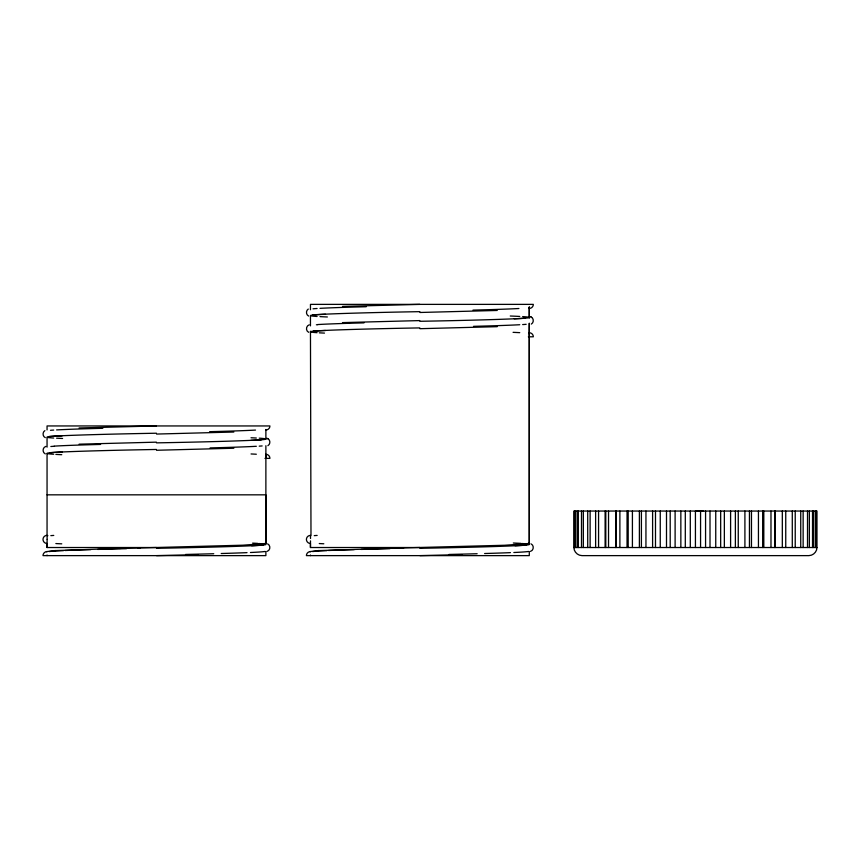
<?xml version="1.0" encoding="UTF-8"?>
<svg xmlns="http://www.w3.org/2000/svg" width="860" height="860" viewBox="0 0 860 860"><rect width="100%" height="100%" fill="white"/><g stroke="black" fill="none" stroke-linecap="round" stroke-linejoin="round"><path stroke-width="1.29" d="M156.423 547.519L47.053 547.519L47.128 539.413M419.82 547.519L310.46 547.519L310.46 543.316M529.287 336.615L529.287 543.466L529.287 323.177L529.212 336.443M265.804 458.004L265.88 454.413M310.524 540.875L310.46 543.197M529.244 333.863L529.276 332.841M817 547.519C816.914 551.873 813.248 555.538 808.894 555.625L581.962 555.625C577.608 555.538 573.942 551.873 573.856 547.519L573.856 511.044L816.978 511.044L816.978 547.519L573.889 547.519M46.451 551.615L55.341 550.561M309.858 551.615L318.748 550.561M44.892 430.623C42.291 432.193 42.505 436.461 45.3 437.654M308.288 309.052C305.698 310.621 305.913 314.889 308.708 316.082M267.911 445.663C270.545 444.201 270.534 439.901 267.75 438.643M531.319 324.091C533.952 322.629 533.942 318.329 531.158 317.071M45.849 446.394C42.462 447.383 42.086 452.435 45.29 453.908M309.245 324.822C305.87 325.811 305.493 330.863 308.686 332.336M267.084 551.389C270.47 550.4 270.846 545.347 267.643 543.875M530.491 551.389C533.877 550.4 534.254 545.347 531.05 543.875M54.739 550.593L120.798 548.379M318.232 550.593L403.727 547.895M342.506 306.407L419.777 304.375M497.241 310.46L419.959 312.481M342.506 322.608L419.777 320.587M497.241 326.671L419.959 328.692M79.099 427.968L156.369 425.947M233.834 432.032L156.563 434.053M79.099 444.179L156.369 442.158M233.834 448.232L156.563 450.264M119.357 548.433L127.85 548.196M198.424 554.614L156.563 555.625M461.831 554.614L419.959 555.625M127.065 548.239L140.32 547.895M137.589 547.992L242.95 545.197L266.181 543.477L265.353 543.165M390.472 548.239L504.669 545.261L529.577 543.477L528.395 543.101M528.373 336.798L533.329 336.798A4.053 4.053 0 0 0 529.287 332.745M264.977 458.369L269.922 458.369A4.053 4.053 0 0 0 265.88 454.316M47.053 494.833L265.88 494.833L265.88 543.466L265.88 445.706M695.525 511.044L703.577 511.238M47.88 535.683L47.053 535.404L47.053 453.768M310.987 535.619L310.46 331.24M530.201 316.641L531.695 317.329M266.804 438.213L268.288 438.901M310.46 535.382L310.46 535.404A4.053 4.053 0 0 0 306.407 539.413A4.053 4.053 0 0 0 310.46 543.466L310.46 547.519M529.276 308.245L529.255 307.461M310.46 551.668L310.46 551.593A4.053 4.053 0 0 0 306.407 555.625L529.287 555.625L529.287 551.572M47.053 551.668L47.053 551.593A4.053 4.053 0 0 0 43 555.625L265.88 555.625L265.88 551.572M310.471 535.791L310.524 538.489M47.128 539.241L47.053 535.361A4.053 4.053 0 0 0 43 539.413A4.053 4.053 0 0 0 47.053 543.466L47.053 547.519M816.333 511.044L816.333 547.519M815.699 511.044L815.699 547.519M813.775 511.044L813.775 547.519M812.528 511.044L812.528 547.519M809.357 511.044L809.357 547.519M807.518 511.044L807.518 547.519M803.143 511.044L803.143 547.519M800.735 511.044L800.735 547.519M795.231 511.044L795.231 547.519M792.286 511.044L792.286 547.519M785.75 511.044L785.75 547.519M782.32 511.044L782.32 547.519M775.064 511.044L775.064 547.519M774.838 511.044L774.838 547.519M770.979 511.044L770.979 547.519M763.809 511.044L763.809 547.519M762.669 511.044L762.669 547.519M758.445 511.044L758.445 547.519M751.468 511.044L751.468 547.519M749.447 511.044L749.447 547.519M744.911 511.044L744.911 547.519M738.256 511.044L738.256 547.519M735.375 511.044L735.375 547.519M730.602 511.044L730.602 547.519M724.356 511.044L724.356 547.519M720.669 511.044L720.669 547.519M715.746 511.044L715.746 547.519M710.005 511.044L710.005 547.519M705.566 511.044L705.566 547.519M700.567 511.044L700.567 547.519M695.428 511.044L695.428 547.519M690.3 511.044L690.3 547.519M685.302 511.044L685.302 547.519M680.851 511.044L680.851 547.519M675.111 511.044L675.111 547.519M670.198 511.044L670.198 547.519M666.5 511.044L666.5 547.519M660.254 511.044L660.254 547.519M655.492 511.044L655.492 547.519M652.6 511.044L652.6 547.519M645.946 511.044L645.946 547.519M641.409 511.044L641.409 547.519M639.388 511.044L639.388 547.519M632.412 511.044L632.412 547.519M628.187 511.044L628.187 547.519M627.047 511.044L627.047 547.519M619.888 511.044L619.888 547.519M616.029 511.044L616.029 547.519M615.792 511.044L615.792 547.519M608.536 511.044L608.536 547.519M605.795 511.044L605.795 547.519M605.117 511.044L605.117 547.519M598.571 511.044L598.571 547.519M595.625 511.044L595.625 547.519M590.121 511.044L590.121 547.519M587.713 511.044L587.713 547.519M583.338 511.044L583.338 547.519M581.5 511.044L581.5 547.519M578.328 511.044L578.328 547.519M577.082 511.044L577.082 547.519M575.157 511.044L575.157 547.519M574.534 511.044L574.534 547.519M310.46 309.75L310.46 304.375L533.329 304.375A4.053 4.053 0 0 1 529.287 308.428M310.46 316.458L310.46 325.865M310.46 555.033L310.46 555.625M265.88 429.495L265.88 439.191M47.053 429.925L47.053 425.947L269.922 425.947A4.053 4.053 0 0 1 265.88 430M47.053 437.869L47.053 447.146M47.053 555.033L47.053 555.625M251.055 453.962A109.467 1.849 0.9 0 1 256.334 454.231M255.506 430.086A109.478 1.87 -0.9 0 1 209.593 431.677M251.023 437.762A109.478 1.849 0.9 0 1 256.334 438.019M259.236 438.17A109.478 2.58 0 0 1 250.808 440.363M261.354 439.804A109.478 1.806 -1 0 1 156.477 442.857M54.223 446.136A109.478 1.849 -0.9 0 1 100.598 444.437M50.858 446.512A109.478 2.58 0 0 1 54.169 446.275M256.334 446.297A109.478 1.849 -0.9 0 1 210.109 447.909M262.139 445.931A109.478 2.58 0 0 1 259.236 446.146M62.586 438.482A109.478 1.849 0.9 0 1 56.599 438.191M53.696 438.041A109.478 2.58 0 0 1 62.124 435.848M49.181 436.482A109.478 1.806 -1 0 1 156.445 433.225M56.599 429.914A109.478 1.849 -0.9 0 1 102.824 428.301M50.482 430.301A109.478 2.58 0 0 1 53.696 430.065M61.759 454.693A109.478 1.849 0.9 0 1 55.857 454.392M53.696 454.252A109.478 2.58 0 0 1 62.124 452.059M49.816 452.672A109.478 1.806 -1 0 1 156.445 449.468M264.192 551.582A109.478 2.408 -0.5 0 1 250.453 552.507M50.847 535.64A109.478 2.58 0 0 1 53.761 535.425M252.614 543.122A109.478 1.87 0.9 0 1 257.688 543.391M258.763 543.531A109.478 2.58 0 0 1 251.636 545.724M263.117 545.111A109.478 1.806 -1 0 1 156.488 548.304M61.759 543.842A109.478 1.849 0.9 0 1 55.857 543.552M265.127 551.443A109.478 2.58 0 0 1 264.385 551.561M213.742 553.732A109.478 1.021 -1.2 0 1 185.556 554.453M247.024 552.636A109.478 1.849 -0.9 0 1 221.224 553.517M97.696 549.422A109.478 1.043 -1.2 0 1 126.506 548.68M65.059 550.508A109.478 1.87 -0.9 0 1 90.837 549.626M49.181 551.561A109.478 2.419 -0.5 0 1 63.468 550.647M513.076 332.336A109.467 1.849 0.9 0 1 519.741 332.659M518.913 308.514A109.478 1.87 -0.9 0 1 473 310.105M510.26 316.007A109.478 1.849 0.9 0 1 519.741 316.448M522.644 316.598A109.478 2.58 0 0 1 514.215 318.791M524.761 318.232A109.478 1.806 -1 0 1 419.884 321.285M317.63 324.564A109.478 1.849 -0.9 0 1 363.995 322.876M316.373 324.779A109.478 2.58 0 0 1 317.577 324.704M519.741 324.725A109.478 1.849 -0.9 0 1 473.516 326.338M526.159 324.306A109.478 2.58 0 0 1 522.644 324.575M327.38 316.974A109.478 1.849 0.9 0 1 319.995 316.62M317.093 316.469A109.478 2.58 0 0 1 325.521 314.276M312.578 314.91A109.478 1.806 -1 0 1 419.852 311.653M319.995 308.342A109.478 1.849 -0.9 0 1 366.231 306.73M313.019 308.815A109.478 2.58 0 0 1 317.093 308.493M324.489 333.089A109.478 1.849 0.9 0 1 319.264 332.831M317.093 332.68A109.478 2.58 0 0 1 325.521 330.487M313.223 331.1A109.478 1.806 -1 0 1 419.852 327.907M527.599 551.582A109.478 2.408 -0.5 0 1 513.85 552.507M314.244 535.64A109.478 2.58 0 0 1 317.157 535.425M513.323 543.004A109.478 1.87 0.9 0 1 521.096 543.391M522.16 543.531A109.478 2.58 0 0 1 515.043 545.724M526.524 545.111A109.478 1.806 -1 0 1 419.884 548.304M323.812 543.778A109.478 1.849 0.9 0 1 319.264 543.552M528.524 551.443A109.478 2.58 0 0 1 527.782 551.561M477.149 553.732A109.478 1.021 -1.2 0 1 448.963 554.453M510.431 552.636A109.478 1.849 -0.9 0 1 484.621 553.517M361.092 549.422A109.478 1.043 -1.2 0 1 389.913 548.68M328.456 550.508A109.478 1.87 -0.9 0 1 354.234 549.626M312.588 551.561A109.478 2.419 -0.5 0 1 326.864 550.647M529.287 307.063L529.287 317.813L529.287 307.063"/></g></svg>
